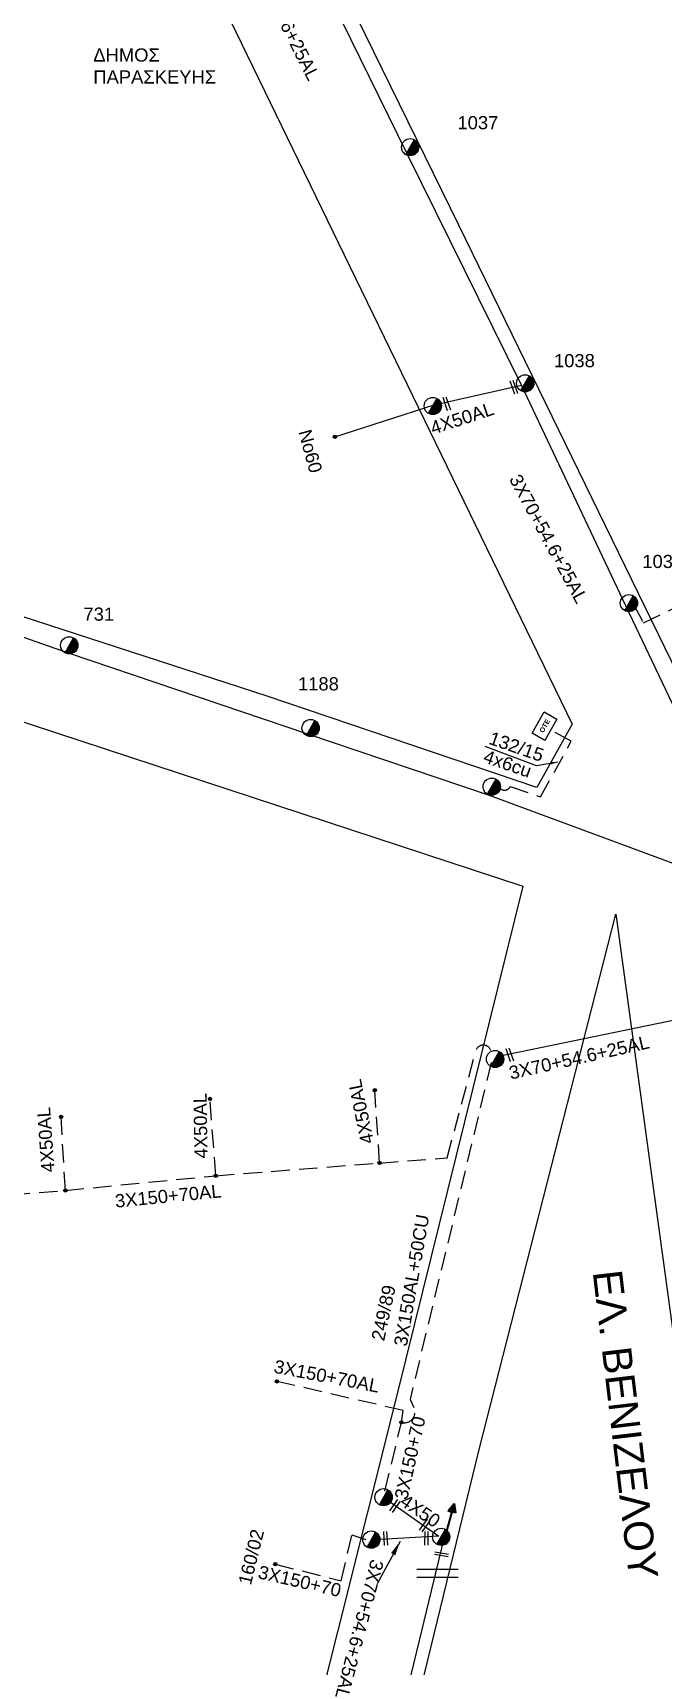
# Model space of a CAD drawing. Header units: millimetres. Extents: x 839 to 3144, y 747 to 1790.
# Drawn here: x 1777.9 to 1864.2, y 970.4 to 1194 of the extents above; entities that cross this region are included whole.
import ezdxf
from ezdxf.enums import TextEntityAlignment as Align

# ---------------------------------------------------------------- set-up
doc = ezdxf.new("R2010")
doc.units = ezdxf.units.MM
doc.linetypes.add('DASHED', pattern=[19.05, 12.7, -6.35])
for name, color, linetype in [('Pillar OTE', 7, 'Continuous'), ('Γέφυρες Εναερίου Δικτύου', 7, 'DASHED'), ('Γυμνά εναέρια ΧΤ και ΦΟΠ (3Φ)   4x50+16AL', 7, 'Continuous'), ('Επίτονοι', 7, 'Continuous'), ('Επιγραφές - Σχήματα', 7, 'Continuous'), ('Καλώδια ΧΤ   3x150+50CU', 7, 'DASHED'), ('Καλώδια ΧΤ   3x150+70AL', 7, 'DASHED'), ('Καλώδια ΧΤ   3x150AL+50CU', 7, 'DASHED'), ('Καλώδια ΧΤ   4x50AL', 7, 'DASHED'), ('Μηχανική τομή', 7, 'Continuous'), ('Στύλος ΦΜ', 7, 'Continuous'), ('Στύλος ΦΜ @ 1', 7, 'Continuous'), ('Συνδέσεις', 7, 'Continuous'), ('Συνεστραμμένα ΧΤ   3x70+54.6+25AL', 7, 'SYN_LINE'), ('Τομή', 7, 'Continuous'), ('Υπόβαθρο ΔΕΗ', 7, 'Continuous'), ('Υπόγεια καλώδια Παροχών ΧΤ   4x50AL', 7, 'DASHED'), ('Υπόγεια καλώδια Παροχών ΧΤ   4x6', 7, 'DASHED')]:
    doc.layers.add(name, color=color, linetype=linetype)
doc.styles.get("Standard").update_dxf_attribs({"font": 'ARIAL.TTF'})
doc.linetypes.add('SYN_LINE', pattern='A,0.5,-0.0001,["/\\/\\/\\/",Standard,S=0.1,R=0,X=0,Y=-0.05],-0.25', length=0.7501)
doc.dimstyles.new('ISO-25', dxfattribs={"dimtxt": 2.5, "dimasz": 2.5, "dimexe": 1.25, "dimexo": 0.625, "dimtad": 1, "dimtxsty": 'Standard', "dimcen": 2.5, "dimadec": 0, "dimazin": 0, "dimtfac": 1, "dimtmove": 0, "dimatfit": 3, "dimfxl": 1, "dimarcsym": 0})

# ---------------------------------------------------------------- blocks, each defined once
blk = doc.blocks.new('ΥΠΑΡΧΩΝ ΤΣΙΜΕΝΤΕΝΙΟΣ ΣΤΥΛΟΣ')
at = {"layer": 'Στύλος ΦΜ'}
blk.add_hatch(color=7, dxfattribs=at).paths.add_polyline_path([(-1.29, -2.28, 0.574793), (2.62, 0, 0.268822), (1.3, 2.27)])
at = {"layer": 'Στύλος ΦΜ', "color": 7}
blk.add_line((-1.29, -2.28), (1.3, 2.27), dxfattribs=at)
blk.add_circle((0, 0), 2.62, dxfattribs=at)
at = {"layer": 'Στύλος ΦΜ', "flags": 4}
for tag, p in [('ΑΡΙΘΜΟΣ', (-4.68, 8.05)), ('ΤΥΠΟΣ', (-4.91, 3.03))]:
    blk.add_attdef(tag, p, '', height=4, dxfattribs=at)
blk = doc.blocks.new('ΤΟΜΗ')
at = {"layer": 'Τομή', "ltscale": 40}
for p, q in [((-5.68, 0), (5.68, 0)), ((5.68, -2.33), (-5.68, -2.33))]:
    blk.add_line(p, q, dxfattribs=at)
blk = doc.blocks.new('ΜΗΧΑΝΙΚΗ ΤΟΜΗ')
at = {"layer": 'Μηχανική τομή', "ltscale": 40}
for p, q in [((-1.89, 0.78), (1.89, 0.78)), ((1.89, 0), (-1.89, 0))]:
    blk.add_line(p, q, dxfattribs=at)
blk = doc.blocks.new('A$C3F94617C')
at = {"layer": 'Μηχανική τομή', "xscale": 0.5, "yscale": 0.5, "zscale": 0.5}
blk.add_blockref('ΜΗΧΑΝΙΚΗ ΤΟΜΗ', (0.95, 0), dxfattribs=at)
blk = doc.blocks.new('ΕΠΙΤΟΝΟΣ')
at = {"layer": 'Επίτονοι', "lineweight": 40, "ltscale": 40}
blk.add_hatch(color=256, dxfattribs=at).paths.add_polyline_path([(-1.13, 6.47), (0, 9.1), (1.13, 6.47)])
for p, q in [((-1.13, 6.47), (0, 9.1)), ((1.13, 6.47), (-1.13, 6.47)), ((-1.13, 6.47), (0, 6.47)), ((0, 9.1), (1.13, 6.47)), ((0, 6.47), (0, 0))]:
    blk.add_line(p, q, dxfattribs=at)
blk = doc.blocks.new('_ΣΥΝΔΕΣΗ')
at = {"layer": 'Συνδέσεις', "linetype": 'SYN_LINE', "ltscale": 40}
blk.add_hatch(color=256, dxfattribs=at).paths.add_polyline_path([(0.5, -0.01, 1), (-0.5, -0.01, 1)])
at = {"layer": 'Συνδέσεις'}
blk.add_circle((0, -0.01), 0.5, dxfattribs=at)
blk = doc.blocks.new('PILLAR ΟΤΕ')
at = {"layer": 'Pillar OTE', "ltscale": 40}
blk.add_lwpolyline([(-3.31, 2.02), (3.39, 2.02), (3.39, -1.99), (-3.31, -1.99)], close=True, dxfattribs=at)
at = {"layer": 'Pillar OTE', "insert": (-1.81, 0.71), "char_height": 1.3575, "width": 109.961, "attachment_point": 1}
blk.add_mtext('{\\fArial|b1|i0|c161|p34;OTE}', dxfattribs=at)

msp = doc.modelspace()

# ---------------------------------------------------------------- linework, layer by layer
at = {"layer": 'Γέφυρες Εναερίου Δικτύου', "color": 133, "ltscale": 0.2}
msp.add_lwpolyline([(1811.11, 984.36), (1820.12, 982.09), (1821.59, 988.37), (1823.49, 987.75)], dxfattribs=at)
at = {"layer": 'Γέφυρες Εναερίου Δικτύου', "color": 133, "linetype": 'SYN_LINE', "ltscale": 10}
msp.add_lwpolyline([(1833.48, 988.17), (1824.69, 987.67)], dxfattribs=at)
at = {"layer": 'Γυμνά εναέρια ΧΤ και ΦΟΠ (3Φ)   4x50+16AL', "color": 151, "ltscale": 0.2}
msp.add_lwpolyline([(1801.2, 877.32), (1818.17, 921.45), (1826.02, 953.95), (1834.22, 987.89)], dxfattribs=at)
at = {"layer": 'Καλώδια ΧΤ   3x150+50CU', "color": 1, "ltscale": 0.2}
msp.add_lwpolyline([(1860.15, 1115.65), (1861.47, 1113.17), (1877.69, 1121.03)], dxfattribs=at)
at = {"layer": 'Καλώδια ΧΤ   3x150+70AL', "color": 133, "ltscale": 0.2}
msp.add_lwpolyline([(1759.82, 1033.68), (1782.4, 1035.51), (1802.97, 1037.52), (1825.37, 1039.26), (1834.61, 1039.97), (1838.53, 1054.6, -0.742833), (1840.58, 1054.66, 0.718889)], format="xyb", dxfattribs=at)
msp.add_lwpolyline([(1826.09, 994.35), (1828.35, 1003.77), (1828.61, 1005.38), (1811.32, 1009.37)], dxfattribs=at)
at = {"layer": 'Καλώδια ΧΤ   3x150AL+50CU', "color": 133, "ltscale": 0.2}
msp.add_lwpolyline([(1840.62, 1053), (1829.54, 1006.91), (1830.07, 1005.81, -0.649903), (1828.35, 1003.77, -0.646673)], format="xyb", dxfattribs=at)
at = {"layer": 'Καλώδια ΧΤ   4x50AL', "color": 1, "linetype": 'SYN_LINE', "ltscale": 15}
msp.add_lwpolyline([(1819.26, 1138.65), (1832.83, 1143.02), (1844.79, 1145.7)], dxfattribs=at)
at = {"layer": 'Καλώδια ΧΤ   4x50AL', "color": 133, "ltscale": 0.2}
for points in [[(1825.37, 1039.26), (1824.71, 1049.22)], [(1802.97, 1037.52), (1802.18, 1048.04)], [(1782.4, 1035.51), (1781.81, 1045.57)]]:
    msp.add_lwpolyline(points, dxfattribs=at)
at = {"layer": 'Καλώδια ΧΤ   4x50AL', "color": 133, "linetype": 'Continuous', "ltscale": 0.2}
msp.add_lwpolyline([(1826.25, 993.25), (1833.48, 988.17)], dxfattribs=at)
at = {"layer": 'Συνεστραμμένα ΧΤ   3x70+54.6+25AL', "color": 1, "ltscale": 20}
msp.add_lwpolyline([(1877.69, 1076.33), (1859.04, 1115.52), (1844.79, 1145.7), (1829.14, 1177.38), (1811.17, 1214.01)], dxfattribs=at)
at = {"layer": 'Συνεστραμμένα ΧΤ   3x70+54.6+25AL', "color": 85, "ltscale": 20}
msp.add_lwpolyline([(1736.06, 1125.15), (1756.09, 1118.45), (1782.78, 1109.1), (1815.51, 1098.01), (1840.38, 1089.58), (1877.41, 1075.88)], dxfattribs=at)
at = {"layer": 'Συνεστραμμένα ΧΤ   3x70+54.6+25AL', "color": 133, "ltscale": 20}
msp.add_lwpolyline([(1841.63, 1053.87), (1872.14, 1060.17)], dxfattribs=at)
at = {"layer": 'Υπόβαθρο ΔΕΗ'}
for points in [[(1746.52, 1271.62), (1768.82, 1269.99), (1811.18, 1182.81), (1851.69, 1099.33), (1846.89, 1090.66), (1809.99, 1103.15), (1737.34, 1126.79)], [(1929.23, 1058.12), (1969.92, 1177.73), (1880.74, 1221.52), (1790.27, 1262.88), (1789.72, 1262.52), (1836.17, 1167.67), (1879.88, 1077.98)]]:
    msp.add_lwpolyline(points, close=True, dxfattribs=at)
for points in [[(1636.27, 1136.03), (1644.68, 1143.02), (1727.34, 1115.82), (1844.96, 1077.15), (1827.81, 1007.87), (1807.33, 925.98), (1683.01, 959.7), (1671, 973.39), (1667.59, 1015.28), (1649.19, 1096.69), (1646.35, 1106.14), (1636.27, 1136.03)], [(1846.85, 1093.62), (1839.82, 1096.26)], [(1857.69, 1073.33), (1874.69, 948.79), (1878.78, 917.62), (1872.65, 908.8), (1820.05, 922.38), (1839, 1000.04), (1857.69, 1073.33)]]:
    msp.add_lwpolyline(points, dxfattribs=at)
at = {"layer": 'Υπόγεια καλώδια Παροχών ΧΤ   4x6', "color": 85, "linetype": 'DASHED', "ltscale": 0.2}
msp.add_lwpolyline([(1841.86, 1090.51, 0.50023), (1843.24, 1090.79), (1847.39, 1089.38), (1851.59, 1096.97), (1848.75, 1098.54)], format="xyb", dxfattribs=at)

# ---------------------------------------------------------------- block references
at = {"layer": 'Pillar OTE', "xscale": 0.5, "yscale": 0.5, "zscale": 0.5, "rotation": 60.52983557154418}
msp.add_blockref('PILLAR ΟΤΕ', (1847.93, 1099.02), dxfattribs=at)
at = {"layer": 'Επίτονοι', "xscale": 0.4500000000002355, "yscale": 0.4500000000002355, "zscale": 0.4500000000002355, "rotation": 344.4800153964271}
msp.add_blockref('ΕΠΙΤΟΝΟΣ', (1834.48, 988.72), dxfattribs=at)
at = {"layer": 'Επιγραφές - Σχήματα', "ltscale": 0.2}
for p, rotation in [((1843.24, 1146.27), 289.1065182598924), ((1834.06, 1144.01), 289.1065182598924), ((1842.67, 1054.89), 289.3321110116901), ((1827.88, 993.21), 234.1532706008763), ((1831.93, 990.54), 234.1532706008763), ((1825.95, 988.81), 273.3930143261437), ((1831.6, 988.84), 269.3585051655114), ((1832.87, 985.67), 349.8916613786969)]:
    msp.add_blockref('A$C3F94617C', p, dxfattribs=dict(at, rotation=rotation))
at = {"layer": 'Στύλος ΦΜ @ 1', "ltscale": 40}
ref = msp.add_blockref('ΥΠΑΡΧΩΝ ΤΣΙΜΕΝΤΕΝΙΟΣ ΣΤΥΛΟΣ', (1829.55, 1178.28), dxfattribs=dict(at, xscale=0.4499999999998181, yscale=0.4499999999998181, zscale=0.4499999999998181))
ref.add_attrib('ΤΥΠΟΣ', '1037', (1836.02, 1180.74), dxfattribs={"layer": 'Στύλος ΦΜ', "height": 1.8, "flags": 4})
ref = msp.add_blockref('ΥΠΑΡΧΩΝ ΤΣΙΜΕΝΤΕΝΙΟΣ ΣΤΥΛΟΣ', (1845.29, 1145.97), dxfattribs=dict(at, xscale=0.4499999999998181, yscale=0.4499999999998181, zscale=0.4499999999998181))
ref.add_attrib('ΤΥΠΟΣ', '1038', (1849.22, 1148.17), dxfattribs={"layer": 'Στύλος ΦΜ', "height": 1.8, "flags": 4})
at = {"layer": 'Στύλος ΦΜ @ 1', "ltscale": 40, "xscale": 0.4499999999998181, "yscale": 0.4499999999998181, "zscale": 0.4499999999998181}
for p in [(1832.65, 1142.87), (1840.71, 1090.77), (1841.17, 1053.49), (1825.92, 993.52), (1824.24, 987.72), (1833.8, 988.09)]:
    msp.add_blockref('ΥΠΑΡΧΩΝ ΤΣΙΜΕΝΤΕΝΙΟΣ ΣΤΥΛΟΣ', p, dxfattribs=at)
at = {"layer": 'Στύλος ΦΜ @ 1', "ltscale": 40}
ref = msp.add_blockref('ΥΠΑΡΧΩΝ ΤΣΙΜΕΝΤΕΝΙΟΣ ΣΤΥΛΟΣ', (1859.47, 1115.88), dxfattribs=dict(at, xscale=0.4499999999998181, yscale=0.4499999999998181, zscale=0.4499999999998181))
ref.add_attrib('ΤΥΠΟΣ', '1039', (1861.3, 1120.69), dxfattribs={"layer": 'Στύλος ΦΜ', "height": 1.8, "flags": 4})
ref = msp.add_blockref('ΥΠΑΡΧΩΝ ΤΣΙΜΕΝΤΕΝΙΟΣ ΣΤΥΛΟΣ', (1782.93, 1110.11), dxfattribs=dict(at, xscale=0.4499999999998181, yscale=0.4499999999998181, zscale=0.4499999999998181))
ref.add_attrib('ΤΥΠΟΣ', '731', (1784.87, 1113.48), dxfattribs={"layer": 'Στύλος ΦΜ', "height": 1.8, "flags": 4})
ref = msp.add_blockref('ΥΠΑΡΧΩΝ ΤΣΙΜΕΝΤΕΝΙΟΣ ΣΤΥΛΟΣ', (1815.94, 1098.79), dxfattribs=dict(at, xscale=0.4499999999998181, yscale=0.4499999999998181, zscale=0.4499999999998181))
ref.add_attrib('ΤΥΠΟΣ', '1188', (1814.21, 1103.94), dxfattribs={"layer": 'Στύλος ΦΜ', "height": 1.8, "flags": 4})
at = {"layer": 'Συνδέσεις', "xscale": 0.4500000000000455, "yscale": 0.4500000000000455, "zscale": 0.4500000000000455}
for p in [(1819.26, 1138.65), (1824.72, 1049.22), (1802.18, 1048.04), (1781.81, 1045.58), (1802.97, 1037.52), (1825.37, 1039.27), (1782.4, 1035.51), (1811.32, 1009.38), (1828.35, 1003.77), (1811.11, 984.37)]:
    msp.add_blockref('_ΣΥΝΔΕΣΗ', p, dxfattribs=at)
at = {"layer": 'Τομή', "xscale": 0.5, "yscale": 0.5, "zscale": 0.5}
msp.add_blockref('ΤΟΜΗ', (1833.3, 983.69), dxfattribs=at)

# ---------------------------------------------------------------- texts
at = {"layer": 'Επιγραφές - Σχήματα', "color": 1, "linetype": 'Continuous', "ltscale": 0.2, "insert": (1786.22, 1191.8), "char_height": 1.8, "width": 22.2364, "attachment_point": 1}
msp.add_mtext('ΔΗΜΟΣ ΠΑΡΑΣΚΕΥΗΣ', dxfattribs=at)
at = {"layer": 'Επιγραφές - Σχήματα', "ltscale": 0.2, "attachment_point": 1}
for s, insert, char_height, width, rotation in [('Νο60', (1815.99, 1139.82), 1.8, 9.756, 285.2768), ('ΕΛ. ΒΕΝΙΖΕΛΟΥ', (1858.48, 1024.84), 4, 54.9499, 276.7737), ('249/89', (1824.23, 1015.18), 1.8, 9.756, 77.952), ('160/02', (1806.02, 981.82), 1.8, 9.756, 76.26)]:
    msp.add_mtext(s, dxfattribs=dict(at, insert=insert, char_height=char_height, width=width, rotation=rotation))
at = {"layer": 'Καλώδια ΧΤ   3x150+70AL', "ltscale": 0.2}
for s, rotation, p in [('3X150+70AL', 5.5477, (1796.46, 1034.75)), ('3X150+70AL', 349.0711, (1818.15, 1010.08)), ('3X150+70', 77.3403, (1829.53, 998.91)), ('3X150+70', 346.8789, (1814.45, 982.03))]:
    msp.add_text(s, height=1.8, rotation=rotation, dxfattribs=at).set_placement(p, align=Align.MIDDLE)
at = {"layer": 'Καλώδια ΧΤ   3x150AL+50CU', "ltscale": 0.2}
msp.add_text('3X150AL+50CU', height=1.8, rotation=80.2473, dxfattribs=at).set_placement((1829.75, 1023.21), align=Align.MIDDLE)
at = {"layer": 'Καλώδια ΧΤ   4x50AL', "ltscale": 0.2}
for s, rotation, p in [('4X50AL', 18.2467, (1836.65, 1141.19)), ('4X50AL', 90.9249, (1800.88, 1044.36)), ('4X50AL', 101.7002, (1822.82, 1046.28)), ('4X50AL', 94.0895, (1779.72, 1042.44)), ('4X50', 325.7897, (1830.95, 991.66))]:
    msp.add_text(s, height=1.8, rotation=rotation, dxfattribs=at).set_placement(p, align=Align.MIDDLE)
at = {"layer": 'Συνεστραμμένα ΧΤ   3x70+54.6+25AL', "ltscale": 20}
for rotation, p in [(296.7825, (1812.04, 1196.35)), (298.3685, (1848.48, 1124.69)), (12.7341, (1852.66, 1053.71)), (255.3879, (1822.62, 975.43))]:
    msp.add_text('3X70+54.6+25AL', height=1.8, rotation=rotation, dxfattribs=at).set_placement(p, align=Align.MIDDLE)
at = {"layer": 'Υπόγεια καλώδια Παροχών ΧΤ   4x50AL', "color": 7, "ltscale": 0.2, "char_height": 1.8, "attachment_point": 1, "rotation": 340.8558}
for s, insert in [('132/15', (1840.76, 1098.36)), ('4x6cu', (1840.01, 1095.86))]:
    msp.add_mtext_dynamic_manual_height_columns(s, width=1.8, gutter_width=12.5, heights=[0.118], dxfattribs=dict(at, insert=insert))

# ---------------------------------------------------------------- leaders
at = {"layer": 'Επιγραφές - Σχήματα', "ltscale": 40}
for points, override in [([(1849.74, 1094.14), (1846.85, 1093.62)], {"dimasz": 1, "dimtad": 0}), ([(1828.18, 987.48), (1825.02, 981.66)], {"dimasz": 2, "dimtad": 0})]:
    msp.add_leader(points, dimstyle='ISO-25', override=override, dxfattribs=at)

doc.saveas('drawing.dxf')
